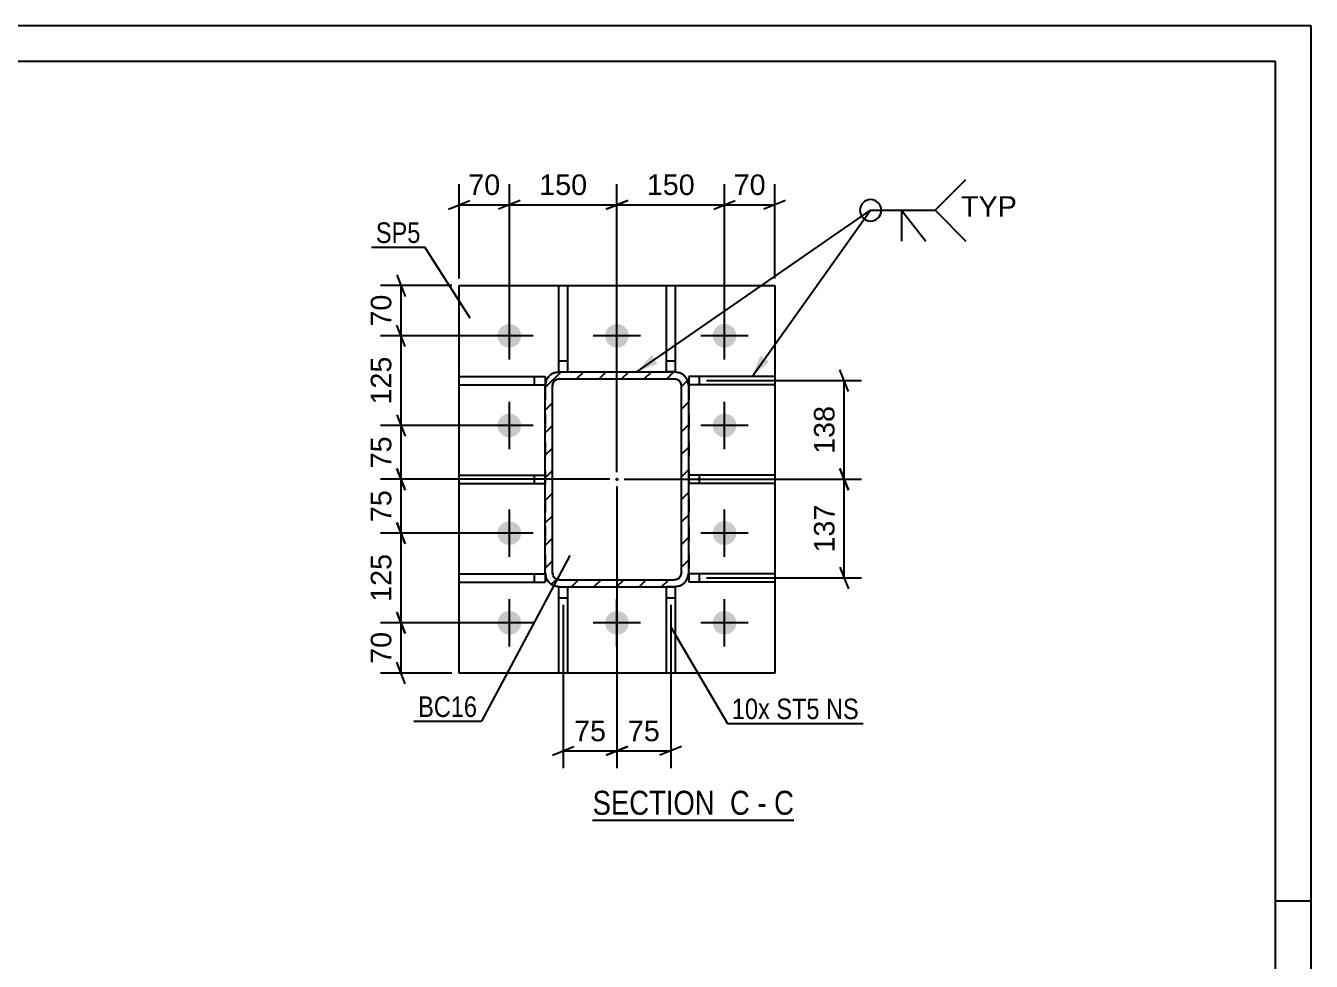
# Model space of a CAD drawing. Header units: millimetres. Extents: x -130 to 464, y -170 to 250.
# Drawn here: x 284.6 to 463.8, y 120 to 250.4 of the extents above; entities that cross this region are included whole.
import ezdxf

# ---------------------------------------------------------------- set-up
doc = ezdxf.new("R2010")
doc.units = ezdxf.units.MM
doc.linetypes.add('DXK_LINE_DOT2', pattern=[3.9198, 1.9599, -1.9599])
doc.linetypes.add('DXK_LINE_DOT3', pattern=[5.9187, 2.979, -0.9799, 0.9799, -0.9799])
doc.styles.add('Arial', font='ARIAL.TTF', dxfattribs={"height": 0.2})
doc.styles.add('Arial Narrow', font='ARIALN.TTF', dxfattribs={"height": 0.2})

# ---------------------------------------------------------------- blocks, each defined once
blk = doc.blocks.new('Unknown-284858639-1134')
at = {"color": 5, "linetype": 'Continuous'}
for p, q in [((463.84, 250.42), (-130.16, 250.42)), ((463.84, -169.58), (463.84, 250.42)), ((458.84, 245.42), (-125.16, 245.42)), ((458.84, -164.58), (458.84, 245.42)), ((463.84, 128.42), (458.84, 128.42))]:
    blk.add_line(p, q, dxfattribs=at)
blk = doc.blocks.new('Unknown-284858639-14 - 7860')
at = {"color": 6, "linetype": 'Continuous'}
blk.add_line((363.64, 139.71), (391.71, 139.71), dxfattribs=at)
at = {"color": 0, "linetype": 'Continuous'}
for points in [[(381.74, 140.46), (381.74, 143.96), (363.64, 143.96), (363.64, 140.46)], [(385.56, 140.46), (385.56, 143.96), (382.79, 143.96), (382.79, 140.46)], [(387.89, 140.46), (387.89, 143.96), (386.61, 143.96), (386.61, 140.46)], [(391.71, 140.46), (391.71, 143.96), (388.94, 143.96), (388.94, 140.46)]]:
    blk.add_wipeout(points, dxfattribs=at)
at = {"color": 7, "linetype": 'Continuous', "style": 'Arial Narrow'}
for s, p in [('SECTION ', (363.64, 140.46)), ('C', (382.79, 140.46)), ('C', (388.94, 140.46)), ('-', (386.61, 140.46))]:
    blk.add_text(s, height=3.34, dxfattribs=at).set_placement(p)
blk = doc.blocks.new('Part-284858639-7902 - 7860')
at = {"color": 2, "linetype": 'Continuous'}
for p, q in [((345.03, 200.36), (345.03, 201.56)), ((345.03, 201.56), (357.03, 201.56)), ((357.03, 201.56), (357.03, 200.36)), ((345.03, 200.36), (357.03, 200.36))]:
    blk.add_line(p, q, dxfattribs=at)
at = {"color": 7, "linetype": 'DXK_LINE_DOT2'}
blk.add_line((355.53, 200.36), (355.53, 201.56), dxfattribs=at)
blk = doc.blocks.new('Part-284858639-7862 - 7860')
at = {"linetype": 'Continuous'}
h = blk.add_hatch(dxfattribs=at)
h.set_pattern_fill('', scale=0.7, style=0, pattern_type=0)
h.set_pattern_definition([(45, (376.8748, 200.976), (-1.57154, 1.57154), [])])
h.paths.add_polyline_path([(377.03, 200.21), (376.87, 200.98), (376.44, 201.62), (375.79, 202.06), (375.03, 202.21), (359.03, 202.21), (358.26, 202.06), (357.61, 201.62), (357.18, 200.98), (357.03, 200.21), (357.03, 174.21), (357.18, 173.45), (357.61, 172.8), (358.26, 172.36), (359.03, 172.21), (375.03, 172.21), (375.79, 172.36), (376.44, 172.8), (376.87, 173.45), (377.03, 174.21)])
h.paths.add_polyline_path([(375.95, 173.83), (375.73, 173.5), (375.41, 173.29), (375.03, 173.21), (359.03, 173.21), (358.64, 173.29), (358.32, 173.5), (358.1, 173.83), (358.03, 174.21), (358.03, 200.21), (358.1, 200.59), (358.32, 200.92), (358.64, 201.13), (359.03, 201.21), (375.03, 201.21), (375.41, 201.13), (375.73, 200.92), (375.95, 200.59), (376.03, 200.21), (376.03, 174.21)])
blk.add_hatch(color=246, dxfattribs=at).paths.add_polyline_path([(367.03, 187.11, -1), (367.03, 187.31, -1)])
at = {"color": 7, "linetype": 'DXK_LINE_DOT2'}
for p, q in [((357.03, 200.21), (357.18, 200.98)), ((358.26, 202.06), (359.03, 202.21)), ((359.03, 201.21), (358.64, 201.13)), ((359.03, 202.21), (375.03, 202.21)), ((359.03, 201.21), (375.03, 201.21)), ((375.03, 202.21), (375.79, 202.06)), ((375.41, 201.13), (375.03, 201.21)), ((376.87, 200.98), (377.03, 200.21)), ((357.03, 200.21), (357.03, 174.21)), ((358.1, 200.59), (358.03, 200.21)), ((358.03, 174.21), (358.03, 200.21)), ((376.03, 200.21), (375.95, 200.59)), ((376.03, 174.21), (376.03, 200.21)), ((377.03, 200.21), (377.03, 174.21)), ((357.18, 173.45), (357.03, 174.21)), ((358.03, 174.21), (358.1, 173.83)), ((375.95, 173.83), (376.03, 174.21)), ((377.03, 174.21), (376.87, 173.45)), ((359.03, 172.21), (358.26, 172.36)), ((358.64, 173.29), (359.03, 173.21)), ((359.03, 173.21), (375.03, 173.21)), ((359.03, 172.21), (375.03, 172.21)), ((375.03, 173.21), (375.41, 173.29)), ((375.79, 172.36), (375.03, 172.21))]:
    blk.add_line(p, q, dxfattribs=at)
at = {"color": 2, "linetype": 'Continuous'}
for p, q in [((357.18, 200.98), (357.03, 200.21)), ((359.03, 202.21), (358.26, 202.06)), ((358.64, 201.13), (359.03, 201.21)), ((359.03, 202.21), (375.03, 202.21)), ((359.03, 201.21), (375.03, 201.21)), ((375.79, 202.06), (375.03, 202.21)), ((375.03, 201.21), (375.41, 201.13)), ((377.03, 200.21), (376.87, 200.98)), ((357.03, 174.21), (357.03, 200.21)), ((358.03, 200.21), (358.1, 200.59)), ((358.03, 174.21), (358.03, 200.21)), ((375.95, 200.59), (376.03, 200.21)), ((376.03, 174.21), (376.03, 200.21)), ((377.03, 174.21), (377.03, 200.21)), ((357.03, 174.21), (357.18, 173.45)), ((358.1, 173.83), (358.03, 174.21)), ((376.03, 174.21), (375.95, 173.83)), ((376.87, 173.45), (377.03, 174.21)), ((358.26, 172.36), (359.03, 172.21)), ((359.03, 173.21), (358.64, 173.29)), ((359.03, 173.21), (375.03, 173.21)), ((359.03, 172.21), (375.03, 172.21)), ((375.41, 173.29), (375.03, 173.21)), ((375.03, 172.21), (375.79, 172.36))]:
    blk.add_line(p, q, dxfattribs=at)
at = {"color": 7, "linetype": 'DXK_LINE_DOT3'}
blk.add_line((367.03, 187.21), (367.03, 187.21), dxfattribs=at)
at = {"color": 246, "linetype": 'DXK_LINE_DOT2'}
blk.add_line((367.03, 187.21), (367.03, 187.21), dxfattribs=at)
at = {"color": 246, "linetype": 'Continuous'}
blk.add_circle((367.03, 187.21), 0.1, dxfattribs=at)
at = {"color": 7, "linetype": 'DXK_LINE_DOT2'}
for centre, radius, start, end in [((359.03, 200.21), 2, 112.5, 157.5), ((359.03, 200.21), 1, 112.5, 157.5), ((375.03, 200.21), 1, 22.5, 67.5), ((375.03, 200.21), 2, 22.5, 67.5), ((359.03, 174.21), 2, 202.5, 247.5), ((359.03, 174.21), 1, 202.5, 247.5), ((375.03, 174.21), 1, 292.5, 337.5), ((375.03, 174.21), 2, 292.5, 337.5)]:
    blk.add_arc(centre, radius, start, end, dxfattribs=at)
at = {"color": 2, "linetype": 'Continuous'}
for centre, radius, start, end in [((359.03, 200.21), 2, 112.5, 157.5), ((359.03, 200.21), 1, 112.5, 157.5), ((375.03, 200.21), 1, 22.5, 67.5), ((375.03, 200.21), 2, 22.5, 67.5), ((359.03, 174.21), 2, 202.5, 247.5), ((359.03, 174.21), 1, 202.5, 247.5), ((375.03, 174.21), 1, 292.5, 337.5), ((375.03, 174.21), 2, 292.5, 337.5)]:
    blk.add_arc(centre, radius, start, end, dxfattribs=at)
blk = doc.blocks.new('Part-284858639-7901 - 7860')
at = {"color": 2, "linetype": 'Continuous'}
for p, q in [((345.03, 186.61), (345.03, 187.81)), ((345.03, 187.81), (357.03, 187.81)), ((345.03, 186.61), (357.03, 186.61))]:
    blk.add_line(p, q, dxfattribs=at)
at = {"color": 7, "linetype": 'DXK_LINE_DOT2'}
for p, q in [((355.53, 186.61), (355.53, 187.81)), ((357.03, 187.81), (357.03, 186.61))]:
    blk.add_line(p, q, dxfattribs=at)
blk = doc.blocks.new('Bolt-284858639-7942 - 7860')
at = {"linetype": 'Continuous'}
for points in [[(350.38, 207.21, -1), (353.68, 207.21, -1)], [(365.38, 207.21, -1), (368.68, 207.21, -1)], [(380.38, 207.21, -1), (383.68, 207.21, -1)], [(350.38, 194.71, -1), (353.68, 194.71, -1)], [(380.38, 194.71, -1), (383.68, 194.71, -1)], [(350.38, 179.71, -1), (353.68, 179.71, -1)], [(380.38, 179.71, -1), (383.68, 179.71, -1)], [(350.38, 167.21, -1), (353.68, 167.21, -1)], [(365.38, 167.21, -1), (368.68, 167.21, -1)], [(380.38, 167.21, -1), (383.68, 167.21, -1)]]:
    blk.add_hatch(color=1, dxfattribs=at).paths.add_polyline_path(points)
at = {"color": 1, "linetype": 'Continuous'}
for p, q in [((352.03, 203.91), (352.03, 210.51)), ((367.03, 203.91), (367.03, 210.51)), ((382.03, 203.91), (382.03, 210.51)), ((355.33, 207.21), (348.73, 207.21)), ((370.33, 207.21), (363.73, 207.21)), ((385.33, 207.21), (378.73, 207.21)), ((352.03, 191.41), (352.03, 198.01)), ((382.03, 191.41), (382.03, 198.01)), ((355.33, 194.71), (348.73, 194.71)), ((385.33, 194.71), (378.73, 194.71)), ((352.03, 176.41), (352.03, 183.01)), ((382.03, 176.41), (382.03, 183.01)), ((355.33, 179.71), (348.73, 179.71)), ((385.33, 179.71), (378.73, 179.71)), ((352.03, 163.91), (352.03, 170.51)), ((367.03, 163.91), (367.03, 170.51)), ((382.03, 163.91), (382.03, 170.51)), ((355.33, 167.21), (348.73, 167.21)), ((370.33, 167.21), (363.73, 167.21)), ((385.33, 167.21), (378.73, 167.21))]:
    blk.add_line(p, q, dxfattribs=at)
blk = doc.blocks.new('Part-284858639-7885 - 7860')
at = {"color": 2, "linetype": 'Continuous'}
for p, q in [((345.03, 160.21), (345.03, 214.21)), ((345.03, 214.21), (389.03, 214.21)), ((389.03, 214.21), (389.03, 160.21)), ((389.03, 160.21), (345.03, 160.21))]:
    blk.add_line(p, q, dxfattribs=at)
blk = doc.blocks.new('Part-284858639-7898 - 7860')
at = {"color": 2, "linetype": 'Continuous'}
for p, q in [((389.03, 187.81), (377.03, 187.81)), ((389.03, 186.61), (377.03, 186.61)), ((389.03, 187.81), (389.03, 186.61))]:
    blk.add_line(p, q, dxfattribs=at)
at = {"color": 7, "linetype": 'DXK_LINE_DOT2'}
for p, q in [((377.03, 187.81), (377.03, 186.61)), ((378.53, 186.61), (378.53, 187.81))]:
    blk.add_line(p, q, dxfattribs=at)
blk = doc.blocks.new('Part-284858639-7899 - 7860')
at = {"color": 2, "linetype": 'Continuous'}
for p, q in [((389.03, 201.56), (377.03, 201.56)), ((377.03, 201.56), (377.03, 200.36)), ((389.03, 201.56), (389.03, 200.36)), ((389.03, 200.36), (377.03, 200.36))]:
    blk.add_line(p, q, dxfattribs=at)
at = {"color": 7, "linetype": 'DXK_LINE_DOT2'}
blk.add_line((378.53, 200.36), (378.53, 201.56), dxfattribs=at)
blk = doc.blocks.new('Part-284858639-7900 - 7860')
at = {"color": 2, "linetype": 'Continuous'}
for p, q in [((389.03, 174.06), (377.03, 174.06)), ((377.03, 174.06), (377.03, 172.86)), ((389.03, 174.06), (389.03, 172.86)), ((389.03, 172.86), (377.03, 172.86))]:
    blk.add_line(p, q, dxfattribs=at)
at = {"color": 7, "linetype": 'DXK_LINE_DOT2'}
blk.add_line((378.53, 172.86), (378.53, 174.06), dxfattribs=at)
blk = doc.blocks.new('Part-284858639-7903 - 7860')
at = {"color": 2, "linetype": 'Continuous'}
for p, q in [((345.03, 172.86), (345.03, 174.06)), ((345.03, 174.06), (357.03, 174.06)), ((357.03, 174.06), (357.03, 172.86)), ((345.03, 172.86), (357.03, 172.86))]:
    blk.add_line(p, q, dxfattribs=at)
at = {"color": 7, "linetype": 'DXK_LINE_DOT2'}
blk.add_line((355.53, 172.86), (355.53, 174.06), dxfattribs=at)
blk = doc.blocks.new('Part-284858639-7904 - 7860')
at = {"color": 2, "linetype": 'Continuous'}
for p, q in [((358.93, 172.21), (359.03, 172.21)), ((358.93, 160.21), (358.93, 172.21)), ((360.13, 172.21), (360.13, 160.21)), ((360.13, 160.21), (358.93, 160.21))]:
    blk.add_line(p, q, dxfattribs=at)
at = {"color": 7, "linetype": 'DXK_LINE_DOT2'}
for p, q in [((358.93, 172.21), (360.13, 172.21)), ((358.93, 170.71), (360.13, 170.71))]:
    blk.add_line(p, q, dxfattribs=at)
blk = doc.blocks.new('Part-284858639-7905 - 7860')
at = {"color": 2, "linetype": 'Continuous'}
for p, q in [((373.93, 160.21), (373.93, 172.21)), ((375.03, 172.21), (375.13, 172.21)), ((375.13, 172.21), (375.13, 160.21)), ((375.13, 160.21), (373.93, 160.21))]:
    blk.add_line(p, q, dxfattribs=at)
at = {"color": 7, "linetype": 'DXK_LINE_DOT2'}
for p, q in [((375.13, 172.21), (373.93, 172.21)), ((373.93, 170.71), (375.13, 170.71))]:
    blk.add_line(p, q, dxfattribs=at)
blk = doc.blocks.new('Part-284858639-7906 - 7860')
at = {"color": 2, "linetype": 'Continuous'}
for p, q in [((358.93, 202.21), (358.93, 214.21)), ((358.93, 214.21), (360.13, 214.21)), ((360.13, 214.21), (360.13, 202.21)), ((358.93, 202.21), (359.03, 202.21))]:
    blk.add_line(p, q, dxfattribs=at)
at = {"color": 7, "linetype": 'DXK_LINE_DOT2'}
for p, q in [((358.93, 203.71), (360.13, 203.71)), ((359.03, 202.21), (360.13, 202.21))]:
    blk.add_line(p, q, dxfattribs=at)
blk = doc.blocks.new('Part-284858639-7907 - 7860')
at = {"color": 2, "linetype": 'Continuous'}
for p, q in [((373.93, 202.21), (373.93, 214.21)), ((373.93, 214.21), (375.13, 214.21)), ((375.13, 214.21), (375.13, 202.21)), ((375.13, 202.21), (375.03, 202.21))]:
    blk.add_line(p, q, dxfattribs=at)
at = {"color": 7, "linetype": 'DXK_LINE_DOT2'}
for p, q in [((373.93, 203.71), (375.13, 203.71)), ((375.03, 202.21), (373.93, 202.21))]:
    blk.add_line(p, q, dxfattribs=at)
blk = doc.blocks.new('StraightDimension-284858639-11370 - 7860')
at = {"color": 7, "linetype": 'Continuous'}
for p, q in [((336.32, 181.21), (337.52, 178.21)), ((351.03, 179.71), (334.07, 179.71)), ((336.92, 167.21), (336.92, 179.71)), ((337.52, 165.71), (336.32, 168.71)), ((351.03, 167.21), (334.07, 167.21))]:
    blk.add_line(p, q, dxfattribs=at)
at = {"color": 0}
blk.add_wipeout([(336.17, 177.4), (331.97, 177.4), (331.97, 169.53), (336.17, 169.53)], dxfattribs=at)
at = {"color": 3, "style": 'Arial'}
blk.add_text('125', height=2.865, rotation=90.0002, dxfattribs=at).set_placement((335.57, 170.13))
blk = doc.blocks.new('StraightDimension-284858639-8761 - 7860')
at = {"color": 7, "linetype": 'Continuous'}
for p, q in [((352.03, 208.21), (352.03, 228.33)), ((367.03, 188.21), (367.03, 228.33)), ((353.53, 226.08), (350.53, 224.88)), ((365.53, 224.88), (368.53, 226.08)), ((352.03, 225.48), (367.03, 225.48))]:
    blk.add_line(p, q, dxfattribs=at)
at = {"color": 0}
blk.add_wipeout([(363.46, 226.23), (363.46, 230.43), (355.59, 230.43), (355.59, 226.23)], dxfattribs=at)
at = {"color": 3, "style": 'Arial'}
blk.add_text('150', height=2.865, dxfattribs=at).set_placement((356.19, 226.83))
blk = doc.blocks.new('StraightDimension-284858639-11371 - 7860')
at = {"color": 7, "linetype": 'Continuous'}
for p, q in [((336.32, 168.71), (337.52, 165.71)), ((351.03, 167.21), (334.07, 167.21)), ((336.92, 160.21), (336.92, 167.21)), ((337.52, 158.71), (336.32, 161.71)), ((344.03, 160.21), (334.07, 160.21))]:
    blk.add_line(p, q, dxfattribs=at)
at = {"color": 0}
blk.add_wipeout([(336.17, 166.53), (331.97, 166.53), (331.97, 160.89), (336.17, 160.89)], dxfattribs=at)
at = {"color": 3, "style": 'Arial'}
blk.add_text('70', height=2.865, rotation=90.0002, dxfattribs=at).set_placement((335.57, 161.49))
blk = doc.blocks.new('StraightDimension-284858639-8878 - 7860')
at = {"color": 7, "linetype": 'Continuous'}
for p, q in [((379.53, 200.96), (401.11, 200.96)), ((399.31, 199.46), (398.11, 202.46)), ((398.71, 187.21), (398.71, 200.96)), ((398.11, 188.71), (399.31, 185.71)), ((368.03, 187.21), (401.11, 187.21))]:
    blk.add_line(p, q, dxfattribs=at)
at = {"color": 0}
blk.add_wipeout([(397.96, 198.02), (393.76, 198.02), (393.76, 190.15), (397.96, 190.15)], dxfattribs=at)
at = {"color": 3, "style": 'Arial'}
blk.add_text('138', height=2.865, rotation=90.0002, dxfattribs=at).set_placement((397.36, 190.75))
blk = doc.blocks.new('StraightDimension-284858639-11368 - 7860')
at = {"color": 7, "linetype": 'Continuous'}
for p, q in [((336.32, 196.21), (337.52, 193.21)), ((351.03, 194.71), (334.07, 194.71)), ((336.92, 187.21), (336.92, 194.71)), ((337.52, 185.71), (336.32, 188.71)), ((366.03, 187.21), (334.07, 187.21))]:
    blk.add_line(p, q, dxfattribs=at)
at = {"color": 0}
blk.add_wipeout([(336.17, 193.78), (331.97, 193.78), (331.97, 188.14), (336.17, 188.14)], dxfattribs=at)
at = {"color": 3, "style": 'Arial'}
blk.add_text('75', height=2.865, rotation=90.0002, dxfattribs=at).set_placement((335.57, 188.74))
blk = doc.blocks.new('StraightDimension-284858639-8762 - 7860')
at = {"color": 7, "linetype": 'Continuous'}
for p, q in [((345.03, 215.21), (345.03, 228.33)), ((352.03, 208.21), (352.03, 228.33)), ((343.53, 224.88), (346.53, 226.08)), ((353.53, 226.08), (350.53, 224.88)), ((345.03, 225.48), (352.03, 225.48))]:
    blk.add_line(p, q, dxfattribs=at)
at = {"color": 0}
blk.add_wipeout([(351.35, 226.23), (351.35, 230.43), (345.7, 230.43), (345.7, 226.23)], dxfattribs=at)
at = {"color": 3, "style": 'Arial'}
blk.add_text('70', height=2.865, dxfattribs=at).set_placement((346.3, 226.83))
blk = doc.blocks.new('StraightDimension-284858639-8759 - 7860')
at = {"color": 7, "linetype": 'Continuous'}
for p, q in [((382.03, 208.21), (382.03, 228.33)), ((389.03, 215.21), (389.03, 228.33)), ((380.53, 224.88), (383.53, 226.08)), ((390.53, 226.08), (387.53, 224.88)), ((382.03, 225.48), (389.03, 225.48))]:
    blk.add_line(p, q, dxfattribs=at)
at = {"color": 0}
blk.add_wipeout([(388.35, 226.23), (388.35, 230.43), (382.7, 230.43), (382.7, 226.23)], dxfattribs=at)
at = {"color": 3, "style": 'Arial'}
blk.add_text('70', height=2.865, dxfattribs=at).set_placement((383.3, 226.83))
blk = doc.blocks.new('StraightDimension-284858639-8760 - 7860')
at = {"color": 7, "linetype": 'Continuous'}
for p, q in [((367.03, 188.21), (367.03, 228.33)), ((382.03, 208.21), (382.03, 228.33)), ((368.53, 226.08), (365.53, 224.88)), ((380.53, 224.88), (383.53, 226.08)), ((367.03, 225.48), (382.03, 225.48))]:
    blk.add_line(p, q, dxfattribs=at)
at = {"color": 0}
blk.add_wipeout([(378.46, 226.23), (378.46, 230.43), (370.59, 230.43), (370.59, 226.23)], dxfattribs=at)
at = {"color": 3, "style": 'Arial'}
blk.add_text('150', height=2.865, dxfattribs=at).set_placement((371.19, 226.83))
blk = doc.blocks.new('StraightDimension-284858639-8860 - 7860')
at = {"color": 7, "linetype": 'Continuous'}
for p, q in [((367.03, 186.21), (367.03, 146.96)), ((374.53, 169.71), (374.53, 146.96)), ((365.53, 148.76), (368.53, 149.96)), ((367.03, 149.36), (374.53, 149.36)), ((376.03, 149.96), (373.03, 148.76))]:
    blk.add_line(p, q, dxfattribs=at)
at = {"color": 0}
blk.add_wipeout([(373.6, 150.11), (373.6, 154.31), (367.95, 154.31), (367.95, 150.11)], dxfattribs=at)
at = {"color": 3, "style": 'Arial'}
blk.add_text('75', height=2.865, dxfattribs=at).set_placement((368.55, 150.71))
blk = doc.blocks.new('StraightDimension-284858639-11367 - 7860')
at = {"color": 7, "linetype": 'Continuous'}
for p, q in [((337.52, 205.71), (336.32, 208.71)), ((351.03, 207.21), (334.07, 207.21)), ((336.92, 194.71), (336.92, 207.21)), ((336.32, 196.21), (337.52, 193.21)), ((351.03, 194.71), (334.07, 194.71))]:
    blk.add_line(p, q, dxfattribs=at)
at = {"color": 0}
blk.add_wipeout([(336.17, 204.9), (331.97, 204.9), (331.97, 197.03), (336.17, 197.03)], dxfattribs=at)
at = {"color": 3, "style": 'Arial'}
blk.add_text('125', height=2.865, rotation=90.0002, dxfattribs=at).set_placement((335.57, 197.63))
blk = doc.blocks.new('StraightDimension-284858639-8861 - 7860')
at = {"color": 7, "linetype": 'Continuous'}
for p, q in [((367.03, 186.21), (367.03, 146.96)), ((359.53, 169.71), (359.53, 146.96)), ((358.03, 148.76), (361.03, 149.96)), ((359.53, 149.36), (367.03, 149.36)), ((368.53, 149.96), (365.53, 148.76))]:
    blk.add_line(p, q, dxfattribs=at)
at = {"color": 0}
blk.add_wipeout([(366.1, 150.11), (366.1, 154.31), (360.45, 154.31), (360.45, 150.11)], dxfattribs=at)
at = {"color": 3, "style": 'Arial'}
blk.add_text('75', height=2.865, dxfattribs=at).set_placement((361.05, 150.71))
blk = doc.blocks.new('StraightDimension-284858639-8879 - 7860')
at = {"color": 7, "linetype": 'Continuous'}
for p, q in [((399.31, 185.71), (398.11, 188.71)), ((368.03, 187.21), (401.11, 187.21)), ((398.71, 173.46), (398.71, 187.21)), ((398.11, 174.96), (399.31, 171.96)), ((379.53, 173.46), (401.11, 173.46))]:
    blk.add_line(p, q, dxfattribs=at)
at = {"color": 0}
blk.add_wipeout([(397.96, 184.27), (393.76, 184.27), (393.76, 176.4), (397.96, 176.4)], dxfattribs=at)
at = {"color": 3, "style": 'Arial'}
blk.add_text('137', height=2.865, rotation=90.0002, dxfattribs=at).set_placement((397.36, 177))
blk = doc.blocks.new('StraightDimension-284858639-11366 - 7860')
at = {"color": 7, "linetype": 'Continuous'}
for p, q in [((336.32, 215.71), (337.52, 212.71)), ((344.03, 214.21), (334.07, 214.21)), ((336.92, 207.21), (336.92, 214.21)), ((337.52, 205.71), (336.32, 208.71)), ((351.03, 207.21), (334.07, 207.21))]:
    blk.add_line(p, q, dxfattribs=at)
at = {"color": 0}
blk.add_wipeout([(336.17, 213.53), (331.97, 213.53), (331.97, 207.89), (336.17, 207.89)], dxfattribs=at)
at = {"color": 3, "style": 'Arial'}
blk.add_text('70', height=2.865, rotation=90.0002, dxfattribs=at).set_placement((335.57, 208.49))
blk = doc.blocks.new('StraightDimension-284858639-11369 - 7860')
at = {"color": 7, "linetype": 'Continuous'}
for p, q in [((336.32, 188.71), (337.52, 185.71)), ((366.03, 187.21), (334.07, 187.21)), ((336.92, 179.71), (336.92, 187.21)), ((337.52, 178.21), (336.32, 181.21)), ((351.03, 179.71), (334.07, 179.71))]:
    blk.add_line(p, q, dxfattribs=at)
at = {"color": 0}
blk.add_wipeout([(336.17, 186.28), (331.97, 186.28), (331.97, 180.64), (336.17, 180.64)], dxfattribs=at)
at = {"color": 3, "style": 'Arial'}
blk.add_text('75', height=2.865, rotation=90.0002, dxfattribs=at).set_placement((335.57, 181.24))
blk = doc.blocks.new('Mark-284858639-8550 - 7860')
at = {"color": 0}
blk.add_wipeout([(347.53, 154.09), (347.53, 157.09), (339.31, 157.09), (339.31, 154.09)], dxfattribs=at)
blk.add_wipeout([(347.53, 154.09), (347.53, 157.09), (339.31, 157.09), (339.31, 154.09)], dxfattribs=at)
at = {"color": 30, "linetype": 'Continuous'}
for p in [(360.47, 176.6), (338.71, 153.49)]:
    blk.add_line(p, (348.13, 153.49), dxfattribs=at)
at = {"color": 3, "style": 'Arial Narrow'}
blk.add_text('BC16', height=2.863, dxfattribs=at).set_placement((339.31, 154.09))
blk = doc.blocks.new('Mark-284858639-8561 - 7860')
at = {"color": 0}
blk.add_wipeout([(339.63, 220.15), (339.63, 223.15), (333.42, 223.15), (333.42, 220.15)], dxfattribs=at)
blk.add_wipeout([(339.63, 220.15), (339.63, 223.15), (333.42, 223.15), (333.42, 220.15)], dxfattribs=at)
at = {"color": 30, "linetype": 'Continuous'}
for p in [(332.82, 219.55), (346.56, 209.69)]:
    blk.add_line(p, (340.23, 219.55), dxfattribs=at)
at = {"color": 3, "style": 'Arial Narrow'}
blk.add_text('SP5', height=2.863, dxfattribs=at).set_placement((333.42, 220.15))
blk = doc.blocks.new('MarkSet-284858639-8605 - 7860')
at = {"color": 0}
for points in [[(388.35, 153.79), (388.35, 156.79), (383.05, 156.79), (383.05, 153.79)], [(395.28, 153.79), (395.28, 156.79), (389.25, 156.79), (389.25, 153.79)], [(400.74, 153.79), (400.74, 156.79), (396.18, 156.79), (396.18, 153.79)]]:
    blk.add_wipeout(points, dxfattribs=at)
for points in [[(388.35, 153.79), (388.35, 156.79), (383.05, 156.79), (383.05, 153.79)], [(395.28, 153.79), (395.28, 156.79), (389.25, 156.79), (389.25, 153.79)], [(400.74, 153.79), (400.74, 156.79), (396.18, 156.79), (396.18, 153.79)]]:
    blk.add_wipeout(points, dxfattribs=at)
at = {"color": 30, "linetype": 'Continuous'}
for p, q in [((374.51, 166.68), (382.45, 153.19)), ((382.45, 153.19), (401.34, 153.19))]:
    blk.add_line(p, q, dxfattribs=at)
at = {"color": 3, "style": 'Arial Narrow'}
for s, p in [('10x', (383.05, 153.79)), ('ST5', (389.25, 153.79)), ('NS', (396.18, 153.79))]:
    blk.add_text(s, height=2.863, dxfattribs=at).set_placement(p)
blk = doc.blocks.new('WeldMark-284858639-10280 - 7860')
at = {"linetype": 'Continuous'}
for points in [[(372.7, 203.3), (369.81, 202.21), (371.85, 204.53)], [(388.24, 203.57), (385.88, 201.56), (387.01, 204.44)]]:
    blk.add_hatch(color=30, dxfattribs=at).paths.add_polyline_path(points)
at = {"color": 30, "linetype": 'Continuous'}
for p, q in [((369.81, 202.21), (402.4, 224.7)), ((385.88, 201.56), (402.4, 224.7)), ((402.4, 224.7), (411.4, 224.7))]:
    blk.add_line(p, q, dxfattribs=at)
at = {"color": 3, "linetype": 'Continuous'}
for q in [(410.11, 220.42), (406.68, 220.42)]:
    blk.add_line((406.68, 224.7), q, dxfattribs=at)
for start, end in [(90, 270), (270, 90)]:
    blk.add_arc((402.4, 224.7), 1.5, start, end, dxfattribs=at)
at = {"color": 0, "linetype": 'Continuous'}
blk.add_wipeout([(422.77, 223.8), (422.77, 226.8), (415, 226.8), (415, 223.8)], dxfattribs=at)
blk.add_wipeout([(422.77, 223.8), (422.77, 226.8), (415, 226.8), (415, 223.8)], dxfattribs=at)
at = {"color": 3, "linetype": 'Continuous'}
for q in [(415.68, 228.99), (415.68, 220.42)]:
    blk.add_line((411.4, 224.7), q, dxfattribs=at)
at = {"color": 3, "linetype": 'Continuous', "style": 'Arial'}
blk.add_text('TYP', height=2.865, dxfattribs=at).set_placement((415, 223.8))

msp = doc.modelspace()

# ---------------------------------------------------------------- block references
for name in ['Unknown-284858639-1134', 'Part-284858639-7885 - 7860', 'Part-284858639-7906 - 7860', 'Part-284858639-7907 - 7860', 'Bolt-284858639-7942 - 7860', 'Part-284858639-7902 - 7860', 'Part-284858639-7862 - 7860', 'Part-284858639-7899 - 7860', 'Part-284858639-7901 - 7860', 'Part-284858639-7898 - 7860', 'Part-284858639-7903 - 7860', 'Part-284858639-7900 - 7860', 'Part-284858639-7904 - 7860', 'Part-284858639-7905 - 7860']:
    msp.add_blockref(name, (0, 0))

# ---------------------------------------------------------------- next in the draw order: block references
for name in ['StraightDimension-284858639-8761 - 7860', 'StraightDimension-284858639-8759 - 7860', 'StraightDimension-284858639-11370 - 7860', 'Unknown-284858639-14 - 7860']:
    msp.add_blockref(name, (0, 0))

# ---------------------------------------------------------------- next in the draw order: block references
for name in ['StraightDimension-284858639-8762 - 7860', 'StraightDimension-284858639-8878 - 7860', 'StraightDimension-284858639-11368 - 7860', 'StraightDimension-284858639-11371 - 7860']:
    msp.add_blockref(name, (0, 0))

# ---------------------------------------------------------------- next in the draw order: block references
for name in ['StraightDimension-284858639-8760 - 7860', 'StraightDimension-284858639-11367 - 7860', 'StraightDimension-284858639-8860 - 7860']:
    msp.add_blockref(name, (0, 0))

# ---------------------------------------------------------------- next in the draw order: block references
for name in ['WeldMark-284858639-10280 - 7860', 'StraightDimension-284858639-11366 - 7860', 'StraightDimension-284858639-8861 - 7860', 'MarkSet-284858639-8605 - 7860']:
    msp.add_blockref(name, (0, 0))

# ---------------------------------------------------------------- next in the draw order: block references
for name in ['Mark-284858639-8561 - 7860', 'StraightDimension-284858639-11369 - 7860', 'StraightDimension-284858639-8879 - 7860', 'Mark-284858639-8550 - 7860']:
    msp.add_blockref(name, (0, 0))

doc.saveas('drawing.dxf')
